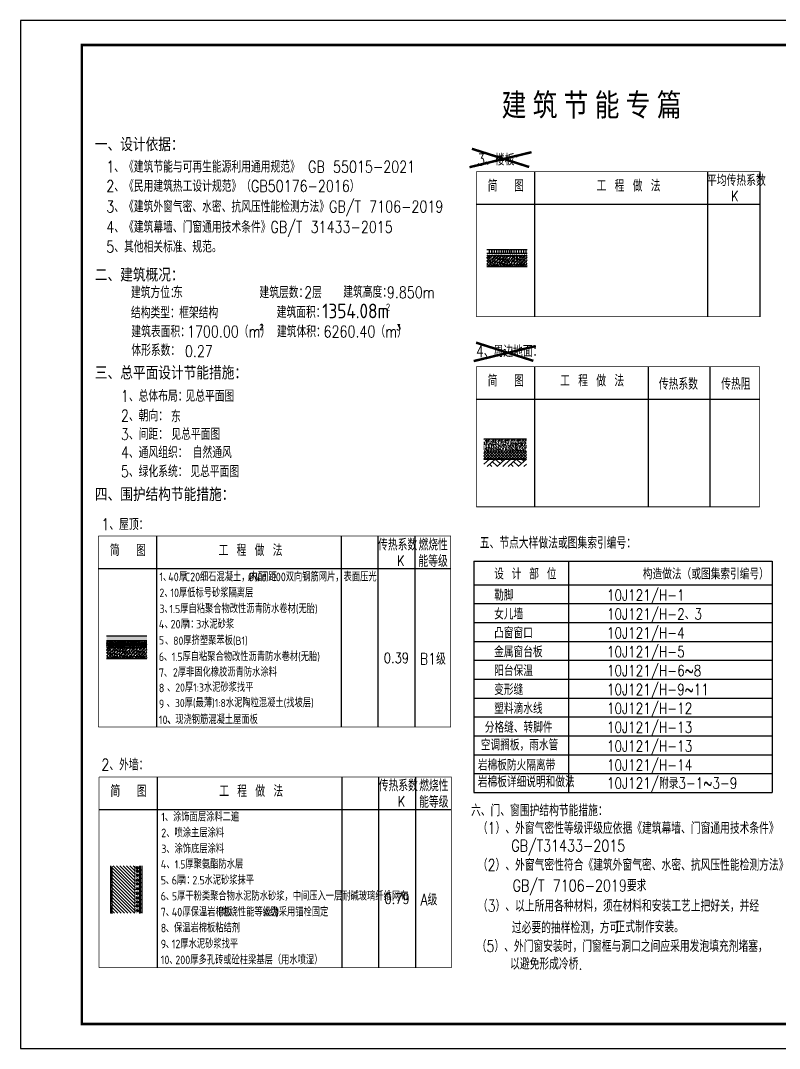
# Model space of a CAD drawing. Extents: x -695846 to 822170, y -413475 to 397179.
# Drawn here: x -407856 to -376838, y -318145 to -276145 of the extents above; entities that cross this region are included whole.
import ezdxf
from ezdxf.enums import TextEntityAlignment as Align

# ---------------------------------------------------------------- set-up
doc = ezdxf.new("R2010")
doc.units = 0
doc.header["$LTSCALE"] = 1000
doc.header["$MEASUREMENT"] = 0
for name, color, linetype in [('2', 2, 'Continuous'), ('AXIS', 3, 'Continuous'), ('PUB_TEXT', 7, 'Continuous'), ('T-图框-175', 175, 'Continuous'), ('图框', 2, 'Continuous')]:
    doc.layers.add(name, color=color, linetype=linetype)
doc.layers.add('_0', color=7, linetype='Continuous', lineweight=0)
doc.styles.add('-新宋体', font='', dxfattribs={"width": 0.8})
doc.styles.add('_HZTXT', font='txt.shx', dxfattribs={"width": 0.8, "bigfont": 'HZTXT.shx'})
doc.styles.add('SIMPLEX', font='SIMPLEX.SHX')
doc.styles.get("Standard").update_dxf_attribs({"font": 'gbenor.shx', "bigfont": 'gbcbig.shx'})
doc.styles.add('黑体', font='', dxfattribs={"width": 0.8, "height": 5500})
doc.styles.get('-新宋体').set_extended_font_data('NSimSun')
doc.styles.get('黑体').set_extended_font_data('Microsoft YaHei')
pattern_1 = [(142.5, (116081.166, -644220.75), (1.914998, 58.5754426), [0, -46.208, 0, -51.68, 0, -49.4]), (172.5, (116081.166, -644220.75), (-53.801212, 85.79324), [0, -24.928, 0, -41.648, 0, -15.96]), (212.5, (116118.56, -644220.75), (-94.6699126, 0.1720352), [0, -15.2, 0, -54.72, 0, -71.44]), (222.5, (116118.56, -644220.75), (-91.386249, 26.681337), [0, -7.6, 0, -35.872, 0, -41.04])]

# ---------------------------------------------------------------- blocks, each defined once
blk = doc.blocks.new('$LinePat$素土夯实')
at = {"color": 0}
for p, q in [((0, -210), (210, 0)), ((120, -300), (420, 0)), ((420, 0), (608, -188)), ((495, -300), (795, 0)), ((615, 0), (705, -90)), ((210, -210), (300, -300)), ((315, -105), (502, -293)), ((705, -300), (795, -210))]:
    blk.add_line(p, q, dxfattribs=at)

msp = doc.modelspace()

# ---------------------------------------------------------------- hatches: boundary and pattern name
h = msp.add_hatch()
h.set_pattern_fill('AR-SAND', color=256, scale=30.4, style=0)
h.set_pattern_definition([(37.5, (-906722.55, -656909.943), (-1.914998, 58.5754426), [0, -46.208, 0, -51.68, 0, -49.4]), (7.5, (-906722.55, -656909.94), (53.801212, 85.79324), [0, -24.928, 0, -41.648, 0, -15.96]), (327.5, (-906759.944, -656909.943), (94.6699126, 0.1720352), [0, -15.2, 0, -54.72, 0, -71.44]), (317.5, (-906759.94, -656909.94), (91.386249, 26.681337), [0, -7.6, 0, -35.872, 0, -41.04])])
h.paths.add_polyline_path([(-387150, -285743), (-387150, -285648), (-388796, -285648), (-388796, -285743)])
h = msp.add_hatch()
h.set_pattern_fill('ANSI31', color=256, scale=760, style=0)
h.set_pattern_definition([(45, (-906722.55, -656377.94), (-67.175144, 67.175144), [])])
h.paths.add_polyline_path([(-387150, -286123), (-387150, -285743), (-388796, -285743), (-388796, -286123)])
h = msp.add_hatch()
h.set_pattern_fill('AR-CONC', color=256, scale=0.76, style=0)
h.set_pattern_definition([(50, (-906944.06, -662095.62), (138.460348, -12.113705), [14.478, -159.258]), (355, (-906944.06, -662095.62), (-26.784548, 145.20305), [11.5824, -127.4064]), (100.451, (-906932.52, -662096.63), (111.6763, 133.088683), [12.3044, -135.3484]), (46.1842, (-906944.06, -662057.01), (206.02007, -31.95217), [21.717, -238.887]), (96.6356, (-906926.89, -662059.68), (180.42722, 188.04342), [18.4566, -203.0226]), (351.184, (-906944.06, -662057.01), (180.4275, 188.04309), [17.3736, -191.1096]), (21, (-906924.75, -662066.67), (115.227309, -77.721794), [14.478, -159.258]), (326, (-906924.75, -662066.67), (46.96954, 139.982854), [11.5824, -127.4064]), (71.4514, (-906915.15, -662073.14), (162.196533, 62.261372), [12.3044, -135.3484]), (37.5, (-906944.057, -662095.623), (2.3473385, 64.2618295), [0, -125.86208, 0, -129.3368, 0, -127.889]), (7.5, (-906944.06, -662095.62), (50.7829435, 76.137237), [0, -73.74128, 0, -122.96648, 0, -48.7426]), (327.5, (-906987.105, -662095.623), (103.0488523, -4.3538454), [0, -48.26, 0, -150.5712, 0, -199.7964]), (317.5, (-907006.41, -662095.62), (112.578178, 19.324133), [0, -62.738, 0, -99.99472, 0, -141.8844])])
h.paths.add_polyline_path([(-387150, -285743), (-388796, -285743), (-388796, -286123), (-387150, -286123)])
h = msp.add_hatch()
h.set_pattern_fill('AR-SAND', color=256, scale=30.4, style=0)
h.set_pattern_definition([(37.5, (-906722.55, -656377.943), (-1.914998, 58.5754426), [0, -46.208, 0, -51.68, 0, -49.4]), (7.5, (-906722.55, -656377.94), (53.801212, 85.79324), [0, -24.928, 0, -41.648, 0, -15.96]), (327.5, (-906759.944, -656377.943), (94.6699126, 0.1720352), [0, -15.2, 0, -54.72, 0, -71.44]), (317.5, (-906759.94, -656377.94), (91.386249, 26.681337), [0, -7.6, 0, -35.872, 0, -41.04])])
h.paths.add_polyline_path([(-387150, -286123), (-388796, -286123), (-388796, -286199), (-387150, -286199)])
h = msp.add_hatch()
h.set_pattern_fill('AN33C', color=256, scale=95, style=0)
h.set_pattern_definition([(50, (-781681.26, -354274.456), (68.139717, -5.961453), [7.125, -78.375]), (355, (-781681.26, -354274.456), (-13.181377, 71.458253), [5.7, -62.7]), (100.4514, (-781675.584, -354274.95), (54.958391, 65.496756), [6.055318, -66.608501]), (46.1842, (-781681.26, -354255.46), (101.3879, -15.724306), [10.6875, -117.5625]), (96.6356, (-781672.81, -354256.77), (88.792957, 92.541198), [9.082977, -99.912735]), (351.1842, (-781681.26, -354255.46), (88.792885, 92.541267), [8.55, -94.05]), (21, (-781671.76, -354260.206), (56.70617, -38.248795), [7.125, -78.375]), (326, (-781671.76, -354260.206), (23.114957, 68.889254), [5.7, -62.7]), (71.4514, (-781667.04, -354263.394), (79.82115, 30.640397), [6.055318, -66.608501]), (37.5, (-781681.263, -354274.456), (1.1551863, 31.6249161), [0, -61.94, 0, -63.65, 0, -62.9375]), (7.5, (-781681.263, -354274.456), (24.991606, 37.4691126), [0, -36.29, 0, -60.515, 0, -23.9875]), (327.5, (-781702.448, -354274.456), (50.7131314, -2.1427128), [0, -23.75, 0, -74.1, 0, -98.325]), (317.5, (-781711.948, -354274.456), (55.402686, 9.5099733), [0, -30.875, 0, -49.21, 0, -69.825])])
h.paths.add_polyline_path([(-402692, -301284), (-404339, -301284), (-404339, -301474), (-402692, -301474)])
h = msp.add_hatch()
h.set_pattern_fill('AR-SAND', color=256, scale=30.4, style=0)
h.set_pattern_definition([(37.5, (-922264.707, -672736.26), (-1.914998, 58.5754426), [0, -46.208, 0, -51.68, 0, -49.4]), (7.5, (-922264.71, -672736.26), (53.801212, 85.79324), [0, -24.928, 0, -41.648, 0, -15.96]), (327.5, (-922302.1, -672736.26), (94.6699126, 0.1720352), [0, -15.2, 0, -54.72, 0, -71.44]), (317.5, (-922302.1, -672736.26), (91.386249, 26.681337), [0, -7.6, 0, -35.872, 0, -41.04])])
h.paths.add_polyline_path([(-402692, -301569), (-402692, -301474), (-404339, -301474), (-404339, -301569)])
h = msp.add_hatch()
h.set_pattern_fill('ANSI37', color=256, scale=380, style=0)
h.set_pattern_definition([(45, (-922264.707, -672736.26), (-33.587572, 33.587572), []), (135, (-922264.707, -672736.26), (-33.587572, -33.587572), [])])
h.paths.add_polyline_path([(-402692, -301683), (-402692, -301569), (-404339, -301569), (-404339, -301683)])
h = msp.add_hatch()
h.set_pattern_fill('AR-SAND', color=256, scale=30.4, style=0)
h.set_pattern_definition([(37.5, (-922264.707, -672698.26), (-1.914998, 58.5754426), [0, -46.208, 0, -51.68, 0, -49.4]), (7.5, (-922264.71, -672698.26), (53.801212, 85.79324), [0, -24.928, 0, -41.648, 0, -15.96]), (327.5, (-922302.1, -672698.26), (94.6699126, 0.1720352), [0, -15.2, 0, -54.72, 0, -71.44]), (317.5, (-922302.1, -672698.26), (91.386249, 26.681337), [0, -7.6, 0, -35.872, 0, -41.04])])
h.paths.add_polyline_path([(-402692, -301683), (-404339, -301683), (-404339, -301759), (-402692, -301759)])
h = msp.add_hatch()
h.set_pattern_fill('AR-CONC', color=256, scale=0.76, style=0)
h.set_pattern_definition([(50, (-922486.21, -678111.94), (138.460348, -12.113705), [14.478, -159.258]), (355, (-922486.21, -678111.94), (-26.784548, 145.20305), [11.5824, -127.4064]), (100.451, (-922474.67, -678112.95), (111.6763, 133.088683), [12.3044, -135.3484]), (46.1842, (-922486.21, -678073.33), (206.02007, -31.95217), [21.717, -238.887]), (96.6356, (-922469.04, -678076), (180.42722, 188.04342), [18.4566, -203.0226]), (351.184, (-922486.21, -678073.33), (180.4275, 188.04309), [17.3736, -191.1096]), (21, (-922466.91, -678082.99), (115.227309, -77.721794), [14.478, -159.258]), (326, (-922466.91, -678082.99), (46.96954, 139.982854), [11.5824, -127.4064]), (71.4514, (-922457.3, -678089.46), (162.196533, 62.261372), [12.3044, -135.3484]), (37.5, (-922486.21, -678111.94), (2.3473385, 64.2618295), [0, -125.86208, 0, -129.3368, 0, -127.889]), (7.5, (-922486.21, -678111.94), (50.7829435, 76.137237), [0, -73.74128, 0, -122.96648, 0, -48.7426]), (327.5, (-922529.26, -678111.94), (103.0488523, -4.3538454), [0, -48.26, 0, -150.5712, 0, -199.7964]), (317.5, (-922548.56, -678111.94), (112.578178, 19.324133), [0, -62.738, 0, -99.99472, 0, -141.8844])])
h.paths.add_polyline_path([(-402692, -301759), (-404339, -301759), (-404339, -302139), (-402692, -302139)])
h = msp.add_hatch()
h.set_pattern_fill('ANSI31', color=256, scale=760, style=0)
h.set_pattern_definition([(45, (-922264.71, -672394.26), (-67.175144, 67.175144), [])])
h.paths.add_polyline_path([(-402692, -302139), (-402692, -301759), (-404339, -301759), (-404339, -302139)])
h = msp.add_hatch()
h.set_pattern_fill('AR-SAND', color=256, scale=30.4, style=0)
h.set_pattern_definition([(37.5, (-922264.707, -672394.26), (-1.914998, 58.5754426), [0, -46.208, 0, -51.68, 0, -49.4]), (7.5, (-922264.71, -672394.26), (53.801212, 85.79324), [0, -24.928, 0, -41.648, 0, -15.96]), (327.5, (-922302.1, -672394.26), (94.6699126, 0.1720352), [0, -15.2, 0, -54.72, 0, -71.44]), (317.5, (-922302.1, -672394.26), (91.386249, 26.681337), [0, -7.6, 0, -35.872, 0, -41.04])])
h.paths.add_polyline_path([(-402692, -302139), (-404339, -302139), (-404339, -302215), (-402692, -302215)])
at = {"layer": 'AXIS'}
h = msp.add_hatch(dxfattribs=at)
h.set_pattern_fill('AR-SAND', scale=30.4, style=0)
h.set_pattern_definition([(37.5, (-976271.493, -699295.89), (-1.914998, 58.5754426), [0, -46.208, 0, -51.68, 0, -49.4]), (7.5, (-976271.49, -699295.89), (53.801212, 85.79324), [0, -24.928, 0, -41.648, 0, -15.96]), (327.5, (-976308.885, -699295.89), (94.6699126, 0.1720352), [0, -15.2, 0, -54.72, 0, -71.44]), (317.5, (-976308.885, -699295.89), (91.386249, 26.681337), [0, -7.6, 0, -35.872, 0, -41.04])])
h.paths.add_polyline_path([(-387183, -293238), (-388919, -293238), (-388919, -293346), (-387183, -293346)])
h = msp.add_hatch(dxfattribs=at)
h.set_pattern_fill('AR-CONC', scale=0.76, style=0)
h.set_pattern_definition([(50, (-974101.32, -700259.95), (138.460348, -12.113705), [14.478, -159.258]), (355, (-974101.32, -700259.95), (-26.784548, 145.20305), [11.5824, -127.4064]), (100.451, (-974089.78, -700260.96), (111.676301, 133.088683), [12.3044, -135.3484]), (46.1842, (-974101.32, -700221.34), (206.02007, -31.95217), [21.717, -238.887]), (96.6356, (-974084.15, -700224), (180.42722, 188.04342), [18.4566, -203.0226]), (351.184, (-974101.32, -700221.34), (180.4275, 188.04309), [17.3736, -191.1096]), (21, (-974082.02, -700230.99), (115.227309, -77.721794), [14.478, -159.258]), (326, (-974082.02, -700230.99), (46.969542, 139.982854), [11.5824, -127.4064]), (71.4514, (-974072.41, -700237.47), (162.196533, 62.261372), [12.3044, -135.3484]), (37.5, (-974101.32, -700259.95), (2.3473385, 64.2618295), [0, -125.86208, 0, -129.3368, 0, -127.889]), (7.5, (-974101.32, -700259.95), (50.7829435, 76.137237), [0, -73.74128, 0, -122.96648, 0, -48.7426]), (327.5, (-974144.37, -700259.95), (103.0488523, -4.3538454), [0, -48.26, 0, -150.5712, 0, -199.7964]), (317.5, (-974163.67, -700259.95), (112.578178, 19.324133), [0, -62.738, 0, -99.99472, 0, -141.8844])])
h.paths.add_polyline_path([(-387183, -293346), (-388919, -293346), (-388919, -293726), (-387183, -293726)])
h = msp.add_hatch(dxfattribs=at)
h.set_pattern_fill('ANSI37', scale=50, style=0)
h.set_pattern_definition([(45, (189239.61, -128870.21), (-56.126601, 56.126601), []), (135, (189239.61, -128870.21), (-56.126601, -56.126601), [])])
h.paths.add_polyline_path([(-387183, -293726), (-388919, -293726), (-388919, -294060), (-387183, -294060)])
h = msp.add_hatch(dxfattribs=at)
h.set_pattern_fill('AR-SAND', scale=30.4, style=0)
h.set_pattern_definition(pattern_1)
h.paths.add_polyline_path([(-404178, -310686), (-404102, -310686), (-404102, -312622), (-404178, -312622)])
h = msp.add_hatch(dxfattribs=at)
h.set_pattern_fill('ANSI31', scale=760, style=0)
h.set_pattern_definition([(135, (116081.17, -644220.75), (67.175144, 67.175144), [])])
h.paths.add_polyline_path([(-404102, -310686), (-403190, -310686), (-403190, -312622), (-404102, -312622)])
h = msp.add_hatch(dxfattribs=at)
h.set_pattern_fill('AR-SAND', scale=30.4, style=0)
h.set_pattern_definition(pattern_1)
h.paths.add_polyline_path([(-403190, -310686), (-403000, -310686), (-403000, -312622), (-403190, -312622)])
h = msp.add_hatch(dxfattribs=at)
h.set_pattern_fill('AR-SAND', scale=30.4, style=0)
h.set_pattern_definition(pattern_1)
h.paths.add_polyline_path([(-403000, -310686), (-402962, -310686), (-402962, -312622), (-403000, -312622)])

# ---------------------------------------------------------------- linework, layer by layer
for p, q in [((-386849, -282315), (-386849, -288247)), ((-379775, -282315), (-379775, -288247)), ((-377642, -282315), (-377642, -288247)), ((-389224, -283645), (-377642, -283645)), ((-388796, -285496), (-388614, -285496)), ((-388702, -285496), (-388702, -285648)), ((-388614, -285496), (-388614, -285648)), ((-388587, -285496), (-387891, -285496)), ((-388587, -285496), (-388587, -285648)), ((-388497, -285496), (-388497, -285648)), ((-388404, -285496), (-388404, -285648)), ((-388305, -285496), (-388305, -285648)), ((-388216, -285496), (-388216, -285648)), ((-388126, -285496), (-388126, -285648)), ((-388042, -285496), (-388042, -285648)), ((-387965, -285496), (-387965, -285648)), ((-387891, -285496), (-387891, -285648)), ((-387862, -285496), (-387150, -285496)), ((-387862, -285496), (-387862, -285648)), ((-387785, -285496), (-387785, -285648)), ((-387691, -285496), (-387691, -285648)), ((-387597, -285496), (-387597, -285648)), ((-387503, -285496), (-387503, -285648)), ((-387396, -285496), (-387396, -285648)), ((-387293, -285496), (-387293, -285648)), ((-387199, -285496), (-387199, -285648)), ((-388796, -285648), (-387150, -285648)), ((-388796, -285743), (-387150, -285743)), ((-388796, -285743), (-387150, -285743)), ((-388796, -286199), (-387150, -286199)), ((-402298, -297210), (-402298, -305005)), ((-394752, -297210), (-394752, -305005)), ((-393248, -297210), (-393248, -305005)), ((-391743, -297210), (-391743, -305005)), ((-404673, -298540), (-390277, -298540)), ((-389323, -298234), (-377130, -298234)), ((-389323, -298234), (-389323, -307684)), ((-385466, -298234), (-385466, -307684)), ((-377130, -298234), (-377130, -307684)), ((-389323, -299198), (-377130, -299198)), ((-389323, -299970), (-377130, -299970)), ((-389323, -300741), (-377130, -300741)), ((-404339, -301284), (-402692, -301284)), ((-404339, -301474), (-402692, -301474)), ((-389323, -301513), (-377130, -301513)), ((-404339, -301569), (-402692, -301569)), ((-404339, -301683), (-402692, -301683)), ((-404339, -301683), (-402692, -301683)), ((-404339, -301759), (-402692, -301759)), ((-404339, -302215), (-402692, -302215)), ((-389323, -302284), (-377130, -302284)), ((-389323, -302284), (-377130, -302284)), ((-389323, -303056), (-377130, -303056)), ((-389323, -303827), (-377130, -303827)), ((-389323, -304598), (-377130, -304598)), ((-389323, -305370), (-377130, -305370)), ((-389323, -306141), (-377130, -306141)), ((-389323, -306913), (-377130, -306913)), ((-402271, -307050), (-402271, -314845)), ((-394725, -307050), (-394725, -314845)), ((-393221, -307050), (-393221, -314845)), ((-391716, -307050), (-391716, -314845)), ((-389323, -307684), (-377130, -307684)), ((-404646, -308380), (-390250, -308380))]:
    msp.add_line(p, q)
at = {"const_width": 28.5}
for points in [[(-389224, -282315), (-377642, -282315)], [(-389224, -282315), (-389224, -288247)], [(-377642, -282315), (-377642, -288247)], [(-388796, -285743), (-387150, -285743)], [(-388796, -286123), (-387150, -286123)], [(-389224, -288247), (-377642, -288247)], [(-404673, -305005), (-390277, -305005), (-390277, -297210), (-404673, -297210)], [(-404673, -297210), (-404673, -305005)], [(-404339, -301759), (-402692, -301759)], [(-404339, -302139), (-402692, -302139)], [(-404646, -314845), (-390250, -314845), (-390250, -307050), (-404646, -307050)], [(-404646, -307050), (-404646, -314845)]]:
    msp.add_lwpolyline(points, dxfattribs=at)
at = {"layer": '2', "color": 0, "const_width": 100}
for points in [[(-389409, -281384), (-387068, -282128)], [(-389508, -282137), (-386969, -281523)], [(-389236, -289306), (-386896, -290049)], [(-389335, -290059), (-386796, -289445)]]:
    msp.add_lwpolyline(points, dxfattribs=at)
at = {"layer": 'AXIS', "color": 7}
for p, q in [((-386849, -290282), (-386849, -296014)), ((-382201, -290282), (-382201, -296014)), ((-379685, -290282), (-379685, -296014)), ((-389224, -291612), (-377642, -291612)), ((-388919, -293238), (-387183, -293238)), ((-388919, -294060), (-387183, -294060)), ((-404178, -310686), (-404178, -312622)), ((-403000, -310686), (-403000, -312622)), ((-402962, -310686), (-402962, -312622)), ((-402905, -310686), (-402905, -312622)), ((-402905, -310859), (-402962, -310859)), ((-402905, -311032), (-402962, -311032)), ((-402905, -311206), (-402962, -311206)), ((-402905, -311379), (-402962, -311379)), ((-402905, -311552), (-402962, -311552)), ((-402905, -311726), (-402962, -311726)), ((-402905, -311899), (-402962, -311899)), ((-402905, -312073), (-402962, -312073)), ((-402905, -312246), (-402962, -312246)), ((-402905, -312419), (-402962, -312419)), ((-402905, -312593), (-402962, -312593))]:
    msp.add_line(p, q, dxfattribs=at)
for points, const_width in [([(-389224, -290282), (-389224, -296014)], 28.5), ([(-389224, -290282), (-377642, -290282)], 28.5), ([(-377642, -290282), (-377642, -296014)], 28.5), ([(-388919, -293346), (-387183, -293346)], 10), ([(-388919, -293726), (-387183, -293726)], 10), ([(-389224, -296014), (-377642, -296014)], 28.5), ([(-404102, -310686), (-404102, -312622)], 28.5), ([(-403190, -310686), (-403190, -312622)], 28.5)]:
    msp.add_lwpolyline(points, dxfattribs=dict(at, const_width=const_width))
for centre, radius in [((-388828, -293305), 15.2), ((-388809, -293291), 10.1), ((-388720, -293291), 12.8), ((-388712, -293290), 9.02), ((-388548, -293305), 15.2), ((-388529, -293291), 10.1), ((-388440, -293291), 12.8), ((-388432, -293290), 9.02), ((-388294, -293305), 15.2), ((-388275, -293291), 10.1), ((-388185, -293291), 12.8), ((-388178, -293290), 9.02), ((-388034, -293305), 15.2), ((-388015, -293291), 10.1), ((-387926, -293291), 12.8), ((-387918, -293290), 9.02), ((-387785, -293305), 15.2), ((-387766, -293291), 10.1), ((-387676, -293291), 12.8), ((-387669, -293290), 9.02), ((-387546, -293305), 15.2), ((-387527, -293291), 10.1), ((-387437, -293291), 12.8), ((-387430, -293290), 9.02), ((-387321, -293305), 15.2), ((-387301, -293291), 10.1), ((-387212, -293291), 12.8), ((-387204, -293290), 9.02), ((-403140, -310793), 4.3), ((-403131, -310737), 7.16), ((-403087, -310775), 15.4), ((-403069, -310730), 4.88), ((-403040, -310799), 10), ((-403028, -310752), 4.3), ((-403140, -310929), 4.3), ((-403140, -311094), 4.3), ((-403131, -310873), 7.16), ((-403131, -311038), 7.16), ((-403087, -310911), 15.4), ((-403087, -311076), 15.4), ((-403089, -310811), 7.44), ((-403089, -310946), 7.44), ((-403089, -311112), 7.44), ((-403069, -310866), 4.88), ((-403069, -311031), 4.88), ((-403040, -310935), 10), ((-403040, -311100), 10), ((-403028, -310888), 4.3), ((-403028, -311053), 4.3), ((-403140, -311288), 4.3), ((-403140, -311447), 4.3), ((-403140, -311643), 4.3), ((-403131, -311232), 7.16), ((-403131, -311390), 7.16), ((-403131, -311587), 7.16), ((-403087, -311270), 15.4), ((-403087, -311429), 15.4), ((-403087, -311625), 15.4), ((-403089, -311306), 7.44), ((-403089, -311464), 7.44), ((-403069, -311225), 4.88), ((-403069, -311384), 4.88), ((-403069, -311580), 4.88), ((-403040, -311294), 10), ((-403040, -311452), 10), ((-403040, -311649), 10), ((-403028, -311247), 4.3), ((-403028, -311405), 4.3), ((-403028, -311602), 4.3), ((-403140, -311825), 4.3), ((-403140, -312019), 4.3), ((-403131, -311768), 7.16), ((-403131, -311962), 7.16), ((-403087, -311806), 15.4), ((-403087, -312001), 15.4), ((-403089, -311661), 7.44), ((-403089, -311842), 7.44), ((-403089, -312036), 7.44), ((-403069, -311762), 4.88), ((-403069, -311956), 4.88), ((-403040, -311830), 10), ((-403040, -312025), 10), ((-403028, -311783), 4.3), ((-403028, -311977), 4.3), ((-403140, -312189), 4.3), ((-403140, -312349), 4.3), ((-403131, -312133), 7.16), ((-403131, -312292), 7.16), ((-403131, -312474), 7.16), ((-403087, -312171), 15.4), ((-403087, -312331), 15.4), ((-403089, -312207), 7.44), ((-403089, -312366), 7.44), ((-403069, -312126), 4.88), ((-403069, -312286), 4.88), ((-403069, -312467), 4.88), ((-403040, -312195), 10), ((-403040, -312355), 10), ((-403028, -312148), 4.3), ((-403028, -312307), 4.3), ((-403140, -312530), 4.3), ((-403087, -312512), 15.4), ((-403089, -312547), 7.44), ((-403040, -312536), 10), ((-403028, -312489), 4.3)]:
    msp.add_circle(centre, radius, dxfattribs=at)
at = {"layer": 'T-图框-175'}
msp.add_lwpolyline([(-407856, -318145), (-348456, -318145), (-348456, -276145), (-407856, -276145)], close=True, dxfattribs=at)
at = {"layer": 'T-图框-175', "const_width": 100}
msp.add_lwpolyline([(-405356, -317145), (-349456, -317145), (-349456, -277145), (-405356, -277145)], close=True, dxfattribs=at)

# ---------------------------------------------------------------- block references
at = {"layer": '_0', "color": 0, "xscale": 1.091850300469186}
for p in [(-388919, -294060), (-388051, -294060)]:
    msp.add_blockref('$LinePat$素土夯实', p, dxfattribs=at)

# ---------------------------------------------------------------- texts
at = {"style": '_HZTXT', "width": 0.8}
for s, p in [('设 计 部 位', (-388498, -298979)), ('构造做法（或图集索引编号）', (-382421, -298979)), ('勒脚', (-388498, -299846)), ('10J121/H-1', (-383888, -299846)), ('女儿墙', (-388498, -300618)), ('10J121/H-2、3', (-383888, -300618)), ('凸窗窗口', (-388498, -301389)), ('10J121/H-4', (-383888, -301389)), ('金属窗台板', (-388498, -302161)), ('10J121/H-5', (-383888, -302161)), ('10J121/H-6~8', (-383888, -302932)), ('阳台保温', (-388498, -302932)), ('变形缝', (-388498, -303703)), ('10J121/H-9~11', (-383888, -303703)), ('塑料滴水线', (-388498, -304475)), ('10J121/H-12', (-383888, -304475)), ('分格缝、转脚件', (-388882, -305246)), ('10J121/H-13', (-383888, -305246)), ('空调搁板，雨水管', (-389044, -305965)), ('10J121/H-13', (-383888, -306018)), ('岩棉板防火隔离带', (-389166, -306789)), ('10J121/H-14', (-383888, -306789)), ('岩棉板详细说明和做法', (-389166, -307475)), ('10J121/附录3-1~3-9', (-383888, -307528))]:
    msp.add_text(s, height=450, dxfattribs=at).set_placement(p)
at = {"layer": 'AXIS', "color": 7, "width": 0.8}
for s, style, p in [('一、设计依据：', '-新宋体', (-404820, -281430)), ('3、楼板：', '_HZTXT', (-389195, -282067)), ('4、周边地面：', '_HZTXT', (-389248, -289892)), ('简  图', '_HZTXT', (-388760, -291098)), ('工 程 做 法', '_HZTXT', (-385799, -291098)), ('传热系数', '_HZTXT', (-381765, -291229)), ('传热阻', '_HZTXT', (-379218, -291229)), ('5、绿化系统：', '_HZTXT', (-403753, -294803)), ('见总平面图', '_HZTXT', (-400918, -294803)), ('四、围护结构节能措施：', '-新宋体', (-404820, -295730)), ('1、屋顶：', '_HZTXT', (-404553, -296969)), ('五、节点大样做法或图集索引编号：', '_HZTXT', (-389085, -297722)), ('2、外墙：', '_HZTXT', (-404553, -306788)), ('六、门、窗围护结构节能措施：', '_HZTXT', (-389444, -308656)), ('（1）、外窗气密性等级评级应依据《建筑幕墙、门窗通用技术条件》', '_HZTXT', (-389165, -309377)), ('GB/T31433-2015 ', '_HZTXT', (-387799, -310099)), ('（2）、外窗气密性符合《建筑外窗气密、水密、抗风压性能检测方法》', '_HZTXT', (-389165, -310884)), ('GB/T 7106-2019要求', '_HZTXT', (-387746, -311726)), ('（3）、以上所用各种材料，须在材料和安装工艺上把好关，并经', '_HZTXT', (-389165, -312554)), ('正式制作安装。', '_HZTXT', (-383537, -313409)), ('过必要的抽样检测，方可', '_HZTXT', (-387773, -313444)), ('（5）、外门窗安装时，门窗框与洞口之间应采用发泡填充剂堵塞，', '_HZTXT', (-389213, -314203)), ('以避免形成冷桥.', '_HZTXT', (-387847, -314925))]:
    msp.add_text(s, height=475, dxfattribs=dict(at, style=style)).set_placement(p)
at = {"layer": 'AXIS', "color": 0, "width": 0.8}
for s, style, p in [('1、《建筑节能与可再生能源利用通用规范》 GB 55015-2021', '_HZTXT', (-404351, -282356)), ('2、《民用建筑热工设计规范》（GB50176-2016）', '_HZTXT', (-404351, -283144)), ('3、《建筑外窗气密、水密、抗风压性能检测方法》GB/T 7106-2019', '_HZTXT', (-404351, -283983)), ('4、《建筑幕墙、门窗通用技术条件》GB/T 31433-2015', '_HZTXT', (-404351, -284817)), ('5、其他相关标准、规范。', '_HZTXT', (-404351, -285624)), ('二、建筑概况：', '-新宋体', (-404820, -286762)), ('建筑方位：', '_HZTXT', (-403344, -287493)), ('东', '_HZTXT', (-401623, -287486)), ('建筑层数：', '_HZTXT', (-398091, -287493)), ('2层', '_HZTXT', (-396265, -287493)), ('建筑高度：', '_HZTXT', (-394666, -287473)), ('9.850m', '_HZTXT', (-392884, -287487)), ('结构类型：', '_HZTXT', (-403344, -288318)), ('框架结构', '_HZTXT', (-401373, -288318)), ('建筑面积：', '_HZTXT', (-397387, -288298)), ('建筑表面积：', '_HZTXT', (-403328, -289091)), ('1700.00（m）', '_HZTXT', (-401055, -289091)), ('建筑体积：', '_HZTXT', (-397376, -289091)), ('6260.40（m）', '_HZTXT', (-395470, -289091)), ('体形系数：', '_HZTXT', (-403328, -289854)), ('0.27', '_HZTXT', (-401137, -289891)), ('三、总平面设计节能措施：', '-新宋体', (-404820, -290761)), ('1、总体布局：', '_HZTXT', (-403753, -291721)), ('见总平面图', '_HZTXT', (-401115, -291721)), ('2、朝向：', '_HZTXT', (-403753, -292524)), ('东', '_HZTXT', (-401707, -292560)), ('3、间距：', '_HZTXT', (-403753, -293282)), ('见总平面图', '_HZTXT', (-401691, -293282)), ('4、通风组织：', '_HZTXT', (-403753, -294027)), ('自然通风', '_HZTXT', (-400820, -294027))]:
    msp.add_text(s, height=475, dxfattribs=dict(at, style=style)).set_placement(p)
at = {"layer": 'AXIS', "color": 0, "style": '_HZTXT', "width": 0.8}
for s, p in [('2', (-398097, -288547)), ('3', (-392491, -288558))]:
    msp.add_text(s, height=238, dxfattribs=at).set_placement(p, align=Align.TOP_LEFT)
at = {"layer": 'PUB_TEXT', "linetype": 'Continuous', "style": '黑体', "width": 0.8}
for s, p in [('建', (-388194, -280051)), ('筑', (-386925, -280051)), ('节', (-385657, -280051)), ('能', (-384388, -280051)), ('专', (-383119, -280051)), ('篇', (-381850, -280051))]:
    msp.add_text(s, height=926, dxfattribs=at).set_placement(p)
at = {"layer": 'PUB_TEXT'}
for s, height, p in [('1354.08m', 600, (-395525, -288311)), ('2', 300, (-392923, -288011))]:
    msp.add_text(s, height=height, dxfattribs=at).set_placement(p)
at = {"layer": 'PUB_TEXT', "color": 0}
for s, height, p in [('1', 350, (-402181, -299055)), ('、', 338, (-402036, -299055)), ('40', 350, (-401820, -299055)), ('厚', 338, (-401383, -299055)), ('C20', 350, (-401137, -299055)), ('细石混凝土，内配', 337.6, (-400525, -299055)), ('%%C4', 350, (-398559, -299055)), ('间距', 337.6, (-398063, -299055)), ('100', 350, (-397571, -299055)), ('双向钢筋网片，表面压光', 337.59, (-397017, -299055)), ('2', 350, (-402182, -299705)), ('10', 350, (-401732, -299705)), ('厚低标号砂浆隔离层', 337.6, (-401382, -299705)), ('、', 338, (-401978, -299705)), ('3', 350, (-402182, -300357)), ('、', 338, (-401978, -300357)), ('1.5厚自粘聚合物改性沥青防水卷材(无胎)', 337.59, (-401769, -300357)), ('4', 350, (-402203, -300984)), ('20', 350, (-401724, -300984)), ('厚', 338, (-401316, -300984)), ('1', 350, (-401070, -300984)), ('：', 338, (-400924, -300984)), ('3', 350, (-400679, -300984)), ('水泥砂浆', 337.6, (-400475, -300984)), ('、', 338, (-401970, -300984)), ('5', 350, (-402203, -301638)), ('、80厚挤塑聚苯板(B1)', 337.59, (-401954, -301655)), ('6', 350, (-402203, -302313)), ('1.5厚自粘聚合物改性沥青防水卷材(无胎)', 337.59, (-401675, -302313)), ('、', 338, (-401999, -302313)), ('7', 350, (-402203, -302965)), ('2厚非固化橡胶沥青防水涂料', 337.59, (-401627, -302947)), ('、', 338, (-401999, -302965)), ('、20厚1:3水泥砂浆找平', 337.59, (-401870, -303568)), ('8', 350, (-402203, -303591)), ('9', 350, (-402203, -304243)), ('、30厚(最薄)1:8水泥陶粒混凝土(找坡层) ', 337.59, (-401884, -304201)), ('10、', 350, (-402203, -304895)), ('、现浇钢筋混凝土屋面板 ', 337.59, (-401870, -304885)), ('1', 350, (-402105, -308864)), ('、涂饰面层涂料二遍', 337.6, (-401959, -308864)), ('2', 350, (-402106, -309514)), ('、喷涂主层涂料', 337.6, (-401901, -309514)), ('3', 350, (-402106, -310166)), ('、涂饰底层涂料', 337.6, (-401901, -310166)), ('4', 350, (-402127, -310793)), ('、1.5厚聚氨酯防水层', 337.59, (-401894, -310793)), ('5', 350, (-402127, -311445)), ('6', 350, (-401677, -311445)), ('厚', 338, (-401473, -311445)), ('1', 350, (-401227, -311445)), ('：', 338, (-401081, -311445)), ('2.5', 350, (-400836, -311445)), ('水泥砂浆抹平', 337.6, (-400340, -311445)), ('、', 338, (-401923, -311445)), ('6', 350, (-402127, -312097)), ('、', 338, (-401923, -312097)), ('5厚干粉类聚合物水泥防水砂浆，中间压入一层耐碱玻璃纤维网布 ', 337.59, (-401667, -312097)), ('7', 350, (-402127, -312748)), ('40', 350, (-401677, -312748)), ('厚保温岩棉板', 337.6, (-401240, -312748)), ('(', 350, (-399765, -312748)), ('燃烧性能等级为', 337.6, (-399648, -312748)), ('A', 350, (-397928, -312748)), ('级', 338, (-397666, -312748)), (')', 350, (-397420, -312748)), ('采用锚栓固定', 337.6, (-397303, -312748)), ('、', 338, (-401923, -312748)), ('8', 350, (-402127, -313400)), ('、保温岩棉板粘结剂', 337.6, (-401923, -313400)), ('9', 350, (-402127, -314052)), ('12', 350, (-401676, -314052)), ('厚水泥砂浆找平', 337.6, (-401326, -314052)), ('、', 338, (-401922, -314052)), ('10', 350, (-402127, -314704)), ('200', 350, (-401531, -314704)), ('厚多孔砖或砼柱梁基层（用水喷湿）', 337.59, (-400919, -314704)), ('、', 338, (-401777, -314704))]:
    msp.add_text(s, height=height, dxfattribs=at).set_placement(p)
at = {"layer": '图框', "color": 0, "width": 0.8}
for s, height, style, p in [('简  图', 475, '_HZTXT', (-388760, -283132)), ('工 程 做 法', 475, '_HZTXT', (-384313, -283132)), ('平均传热系数', 456, '_HZTXT', (-379803, -282903)), ('K', 428, 'SIMPLEX', (-378822, -283529)), ('传热系数', 475, '_HZTXT', (-393241, -297799)), ('燃烧性', 475, '_HZTXT', (-391591, -297799)), ('简  图', 475, '_HZTXT', (-404209, -298027)), ('工 程 做 法', 475, '_HZTXT', (-399763, -298027)), ('K', 428, 'SIMPLEX', (-392467, -298425)), ('能等级', 475, '_HZTXT', (-391591, -298468)), ('0.39', 427.5, 'SIMPLEX', (-393006, -302402)), ('B1级', 475, '_HZTXT', (-391539, -302463)), ('简  图', 475, '_HZTXT', (-404182, -307867)), ('工 程 做 法', 475, '_HZTXT', (-399736, -307867)), ('传热系数', 475, '_HZTXT', (-393214, -307638)), ('燃烧性', 475, '_HZTXT', (-391564, -307638)), ('K', 428, 'SIMPLEX', (-392440, -308264)), ('能等级', 475, '_HZTXT', (-391564, -308307)), ('0.79', 427.5, 'SIMPLEX', (-392979, -312241)), ('A级', 475, '_HZTXT', (-391512, -312302))]:
    msp.add_text(s, height=height, dxfattribs=dict(at, style=style)).set_placement(p)

doc.saveas('drawing.dxf')
